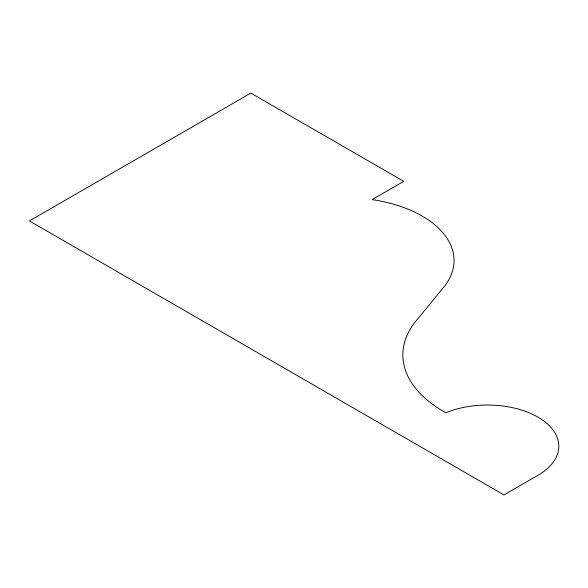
<?xml version="1.0" encoding="UTF-8"?>
<svg xmlns="http://www.w3.org/2000/svg" width="588" height="588" viewBox="0 0 588 588"><rect width="100%" height="100%" fill="white"/><g stroke="black" fill="none" stroke-linecap="round" stroke-linejoin="round"><path stroke-width="0.88" d="M443.536 287.473L416.201 320.695A137.996 79.674 0 0 0 445.947 412.725A71.361 41.197 0 0 1 542.908 420.317A71.361 41.197 0 0 1 535.58 476.647L503.945 494.912L29.4 220.941L250.856 93.088L403.765 181.369L372.123 199.633A108.824 62.828 0 0 1 443.536 287.473"/></g></svg>
